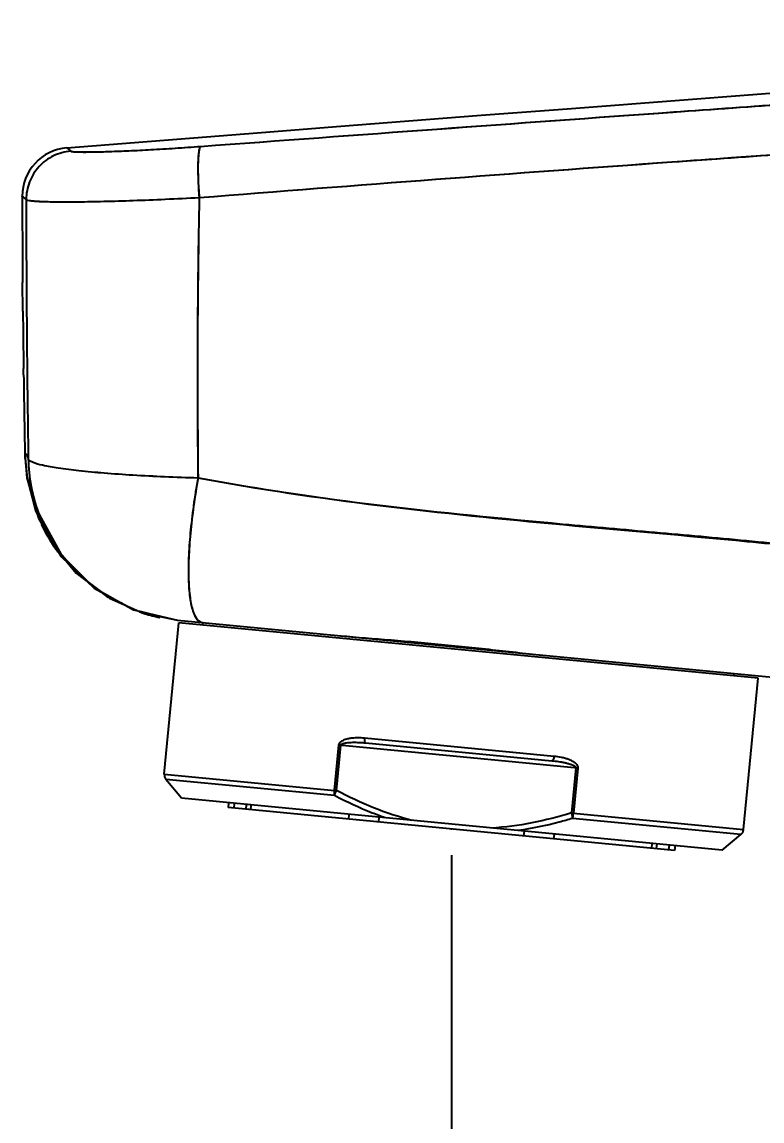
# Model space of a CAD drawing. Header units: millimetres. Extents: x 3553 to 4035, y 25961 to 26175.
# Drawn here: x 3552.95 to 3583.34, y 26036.8 to 26081.93 of the extents above; entities that cross this region are included whole.
import ezdxf

# ---------------------------------------------------------------- set-up
doc = ezdxf.new("R2010")
doc.units = ezdxf.units.MM
doc.styles.get("Standard").update_dxf_attribs({"font": ''})
doc.styles.get('Standard').set_extended_font_data('SimSun')
doc.dimstyles.new('副本 ISO-25-2bei', dxfattribs={"dimscale": 1.7, "dimtxt": 5, "dimasz": 5, "dimexe": 0.5, "dimexo": 0.625, "dimgap": 2, "dimtad": 1, "dimlfac": 0.0393, "dimdsep": 46, "dimtxsty": 'Standard', "dimcen": 2.5, "dimclrd": 1, "dimclre": 1, "dimclrt": 3, "dimadec": 0, "dimazin": 0, "dimtfac": 1, "dimtmove": 0, "dimatfit": 3, "dimfxl": 0, "dimarcsym": 0})

# ---------------------------------------------------------------- blocks, each defined once
blk = doc.blocks.new('*D5')
at = {"color": 1, "lineweight": -2, "transparency": 16777216}
for p, q in [((3570.581, 26047.717), (3570.581, 25971.344)), ((3739.327, 25994.559), (3739.327, 25971.344)), ((3579.081, 25972.194), (3730.827, 25972.194))]:
    blk.add_line(p, q, dxfattribs=at)
at = {"color": 1, "transparency": 16777216}
for points in [[(3579.081, 25973.61), (3579.081, 25970.777), (3570.581, 25972.194)], [(3730.827, 25973.61), (3730.827, 25970.777), (3739.327, 25972.194)]]:
    blk.add_solid(points, dxfattribs=at)
at = {"layer": 'Defpoints', "color": 0, "transparency": 16777216}
for p in [(3570.581, 26048.78), (3739.327, 25995.621), (3739.327, 25972.194)]:
    blk.add_point(p, dxfattribs=at)
at = {"color": 3, "transparency": 16777216, "insert": (3654.954, 25981.544), "char_height": 8.5, "attachment_point": 5}
blk.add_mtext('168.7', dxfattribs=at)

msp = doc.modelspace()

# ---------------------------------------------------------------- linework, layer by layer
for points, knots in [([(3560.283, 26076.824), (3566.749, 26077.3), (3573.215, 26077.772), (3579.682, 26078.235), (3579.682, 26078.235), (3582.919, 26078.467), (3586.156, 26078.696), (3589.394, 26078.924), (3589.394, 26078.924), (3592.631, 26079.151), (3595.869, 26079.375), (3599.106, 26079.6), (3599.106, 26079.6), (3602.346, 26079.823), (3605.586, 26080.046), (3608.826, 26080.265), (3608.826, 26080.265), (3612.067, 26080.485), (3615.307, 26080.699), (3618.549, 26080.898), (3618.549, 26080.898), (3621.785, 26081.096), (3625.021, 26081.277), (3628.258, 26081.451), (3628.258, 26081.451), (3631.503, 26081.625), (3634.749, 26081.791), (3637.995, 26081.933)], [0, 0, 0, 0, 0.142857, 0.142857, 0.142857, 0.142857, 0.285714, 0.285714, 0.285714, 0.285714, 0.428571, 0.428571, 0.428571, 0.428571, 0.571429, 0.571429, 0.571429, 0.571429, 0.714286, 0.714286, 0.714286, 0.714286, 0.857143, 0.857143, 0.857143, 0.857143, 1, 1, 1, 1]), ([(3560.284, 26076.824), (3566.759, 26077.301), (3573.235, 26077.774), (3579.712, 26078.237), (3579.712, 26078.237), (3582.953, 26078.469), (3586.195, 26078.699), (3589.437, 26078.926), (3589.437, 26078.926), (3592.679, 26079.153), (3595.921, 26079.378), (3599.164, 26079.603), (3599.164, 26079.603), (3602.409, 26079.827), (3605.654, 26080.052), (3608.899, 26080.271), (3608.899, 26080.271), (3612.143, 26080.49), (3615.389, 26080.705), (3618.635, 26080.903), (3618.635, 26080.903), (3621.875, 26081.102), (3625.116, 26081.283), (3628.358, 26081.456), (3628.358, 26081.456), (3631.606, 26081.629), (3634.854, 26081.793), (3638.104, 26081.931)], [0, 0, 0, 0, 0.142857, 0.142857, 0.142857, 0.142857, 0.285714, 0.285714, 0.285714, 0.285714, 0.428571, 0.428571, 0.428571, 0.428571, 0.571429, 0.571429, 0.571429, 0.571429, 0.714286, 0.714286, 0.714286, 0.714286, 0.857143, 0.857143, 0.857143, 0.857143, 1, 1, 1, 1]), ([(3560.225, 26074.725), (3566.692, 26075.234), (3573.16, 26075.724), (3579.631, 26076.187), (3579.631, 26076.187), (3582.869, 26076.418), (3586.109, 26076.642), (3589.348, 26076.86), (3589.348, 26076.86), (3592.588, 26077.078), (3595.828, 26077.291), (3599.069, 26077.5), (3599.069, 26077.5), (3602.311, 26077.711), (3605.553, 26077.919), (3608.796, 26078.127), (3608.796, 26078.127), (3612.038, 26078.336), (3615.28, 26078.544), (3618.525, 26078.742), (3618.525, 26078.742), (3620.142, 26078.839), (3621.76, 26078.935), (3623.378, 26079.033), (3623.378, 26079.033), (3624.997, 26079.129), (3626.616, 26079.229), (3628.236, 26079.333), (3628.236, 26079.333), (3631.48, 26079.543), (3634.723, 26079.77), (3637.969, 26079.964)], [0, 0, 0, 0, 0.125, 0.125, 0.125, 0.125, 0.25, 0.25, 0.25, 0.25, 0.375, 0.375, 0.375, 0.375, 0.5, 0.5, 0.5, 0.5, 0.625, 0.625, 0.625, 0.625, 0.75, 0.75, 0.75, 0.75, 0.875, 0.875, 0.875, 0.875, 1, 1, 1, 1]), ([(3560.227, 26074.725), (3566.7, 26075.234), (3573.176, 26075.726), (3579.654, 26076.189), (3579.654, 26076.189), (3586.138, 26076.652), (3592.624, 26077.086), (3599.112, 26077.507), (3599.112, 26077.507), (3602.358, 26077.717), (3605.605, 26077.924), (3608.851, 26078.131), (3608.851, 26078.131), (3612.097, 26078.338), (3615.344, 26078.544), (3618.591, 26078.74), (3618.591, 26078.74), (3620.211, 26078.838), (3621.831, 26078.934), (3623.451, 26079.033), (3623.451, 26079.033), (3625.071, 26079.131), (3626.691, 26079.236), (3628.311, 26079.343), (3628.311, 26079.343), (3631.556, 26079.559), (3634.801, 26079.794), (3638.049, 26079.97)], [0, 0, 0, 0, 0.142857, 0.142857, 0.142857, 0.142857, 0.285714, 0.285714, 0.285714, 0.285714, 0.428571, 0.428571, 0.428571, 0.428571, 0.571429, 0.571429, 0.571429, 0.571429, 0.714286, 0.714286, 0.714286, 0.714286, 0.857143, 0.857143, 0.857143, 0.857143, 1, 1, 1, 1]), ([(3554.952, 26076.628), (3554.707, 26076.609), (3554.463, 26076.542), (3554.24, 26076.434), (3554.24, 26076.434), (3554.018, 26076.325), (3553.816, 26076.174), (3553.648, 26075.992), (3553.648, 26075.992), (3553.481, 26075.81), (3553.346, 26075.597), (3553.257, 26075.366), (3553.257, 26075.366), (3553.167, 26075.134), (3553.121, 26074.886), (3553.121, 26074.64)], [0, 0, 0, 0, 0.25, 0.25, 0.25, 0.25, 0.5, 0.5, 0.5, 0.5, 0.75, 0.75, 0.75, 0.75, 1, 1, 1, 1]), ([(3554.952, 26076.628), (3554.707, 26076.609), (3554.463, 26076.542), (3554.24, 26076.434), (3554.24, 26076.434), (3554.018, 26076.325), (3553.816, 26076.174), (3553.648, 26075.992), (3553.648, 26075.992), (3553.481, 26075.81), (3553.346, 26075.597), (3553.257, 26075.366), (3553.257, 26075.366), (3553.167, 26075.134), (3553.121, 26074.886), (3553.121, 26074.64)], [0, 0, 0, 0, 0.25, 0.25, 0.25, 0.25, 0.5, 0.5, 0.5, 0.5, 0.75, 0.75, 0.75, 0.75, 1, 1, 1, 1]), ([(3554.952, 26076.628), (3554.964, 26076.62), (3554.979, 26076.617), (3554.994, 26076.615), (3554.994, 26076.615), (3555.025, 26076.611), (3555.054, 26076.608), (3555.083, 26076.605), (3555.083, 26076.605), (3555.128, 26076.601), (3555.173, 26076.599), (3555.218, 26076.598), (3555.218, 26076.598), (3555.279, 26076.596), (3555.34, 26076.595), (3555.4, 26076.594), (3555.4, 26076.594), (3555.474, 26076.593), (3555.549, 26076.593), (3555.624, 26076.594), (3555.624, 26076.594), (3555.713, 26076.594), (3555.802, 26076.595), (3555.892, 26076.597), (3555.892, 26076.597), (3556.108, 26076.6), (3556.326, 26076.607), (3556.543, 26076.614), (3556.543, 26076.614), (3556.808, 26076.623), (3557.072, 26076.633), (3557.335, 26076.645), (3557.335, 26076.645), (3557.638, 26076.659), (3557.939, 26076.674), (3558.242, 26076.691), (3558.242, 26076.691), (3558.573, 26076.71), (3558.904, 26076.73), (3559.235, 26076.752), (3559.235, 26076.752), (3559.585, 26076.774), (3559.934, 26076.798), (3560.283, 26076.824)], [0, 0, 0, 0, 0.090909, 0.090909, 0.090909, 0.090909, 0.181818, 0.181818, 0.181818, 0.181818, 0.272727, 0.272727, 0.272727, 0.272727, 0.363636, 0.363636, 0.363636, 0.363636, 0.454545, 0.454545, 0.454545, 0.454545, 0.545455, 0.545455, 0.545455, 0.545455, 0.636364, 0.636364, 0.636364, 0.636364, 0.727273, 0.727273, 0.727273, 0.727273, 0.818182, 0.818182, 0.818182, 0.818182, 0.909091, 0.909091, 0.909091, 0.909091, 1, 1, 1, 1]), ([(3554.952, 26076.628), (3554.964, 26076.62), (3554.979, 26076.617), (3554.994, 26076.615), (3554.994, 26076.615), (3555.025, 26076.611), (3555.054, 26076.608), (3555.083, 26076.605), (3555.083, 26076.605), (3555.128, 26076.601), (3555.173, 26076.599), (3555.218, 26076.598), (3555.218, 26076.598), (3555.279, 26076.596), (3555.34, 26076.595), (3555.4, 26076.594), (3555.4, 26076.594), (3555.475, 26076.593), (3555.549, 26076.594), (3555.624, 26076.594), (3555.624, 26076.594), (3555.713, 26076.594), (3555.802, 26076.595), (3555.892, 26076.597), (3555.892, 26076.597), (3556.108, 26076.6), (3556.326, 26076.607), (3556.543, 26076.614), (3556.543, 26076.614), (3556.808, 26076.623), (3557.072, 26076.633), (3557.336, 26076.645), (3557.336, 26076.645), (3557.638, 26076.659), (3557.941, 26076.674), (3558.242, 26076.691), (3558.242, 26076.691), (3558.574, 26076.71), (3558.905, 26076.73), (3559.236, 26076.752), (3559.236, 26076.752), (3559.586, 26076.774), (3559.935, 26076.799), (3560.284, 26076.824)], [0, 0, 0, 0, 0.090909, 0.090909, 0.090909, 0.090909, 0.181818, 0.181818, 0.181818, 0.181818, 0.272727, 0.272727, 0.272727, 0.272727, 0.363636, 0.363636, 0.363636, 0.363636, 0.454545, 0.454545, 0.454545, 0.454545, 0.545455, 0.545455, 0.545455, 0.545455, 0.636364, 0.636364, 0.636364, 0.636364, 0.727273, 0.727273, 0.727273, 0.727273, 0.818182, 0.818182, 0.818182, 0.818182, 0.909091, 0.909091, 0.909091, 0.909091, 1, 1, 1, 1]), ([(3560.283, 26076.824), (3560.261, 26076.813), (3560.252, 26076.788), (3560.243, 26076.763), (3560.243, 26076.763), (3560.228, 26076.717), (3560.219, 26076.674), (3560.212, 26076.629), (3560.212, 26076.629), (3560.201, 26076.564), (3560.195, 26076.495), (3560.189, 26076.426), (3560.189, 26076.426), (3560.183, 26076.338), (3560.179, 26076.25), (3560.176, 26076.162), (3560.176, 26076.162), (3560.173, 26076.058), (3560.173, 26075.953), (3560.173, 26075.847), (3560.173, 26075.847), (3560.174, 26075.729), (3560.177, 26075.611), (3560.181, 26075.493), (3560.181, 26075.493), (3560.189, 26075.237), (3560.204, 26074.981), (3560.225, 26074.725)], [0, 0, 0, 0, 0.142857, 0.142857, 0.142857, 0.142857, 0.285714, 0.285714, 0.285714, 0.285714, 0.428571, 0.428571, 0.428571, 0.428571, 0.571429, 0.571429, 0.571429, 0.571429, 0.714286, 0.714286, 0.714286, 0.714286, 0.857143, 0.857143, 0.857143, 0.857143, 1, 1, 1, 1]), ([(3560.284, 26076.824), (3560.262, 26076.813), (3560.253, 26076.788), (3560.245, 26076.763), (3560.245, 26076.763), (3560.229, 26076.717), (3560.22, 26076.674), (3560.214, 26076.629), (3560.214, 26076.629), (3560.203, 26076.564), (3560.196, 26076.495), (3560.191, 26076.426), (3560.191, 26076.426), (3560.184, 26076.338), (3560.181, 26076.25), (3560.179, 26076.162), (3560.179, 26076.162), (3560.175, 26076.057), (3560.174, 26075.953), (3560.175, 26075.847), (3560.175, 26075.847), (3560.176, 26075.729), (3560.179, 26075.611), (3560.183, 26075.493), (3560.183, 26075.493), (3560.191, 26075.237), (3560.206, 26074.981), (3560.227, 26074.725)], [0, 0, 0, 0, 0.142857, 0.142857, 0.142857, 0.142857, 0.285714, 0.285714, 0.285714, 0.285714, 0.428571, 0.428571, 0.428571, 0.428571, 0.571429, 0.571429, 0.571429, 0.571429, 0.714286, 0.714286, 0.714286, 0.714286, 0.857143, 0.857143, 0.857143, 0.857143, 1, 1, 1, 1]), ([(3552.967, 26074.772), (3552.967, 26074.778), (3552.963, 26074.782), (3552.958, 26074.782), (3552.958, 26074.782), (3552.952, 26074.782), (3552.948, 26074.778), (3552.948, 26074.772), (3552.948, 26074.772), (3552.948, 26074.767), (3552.952, 26074.763), (3552.958, 26074.763), (3552.958, 26074.763), (3552.963, 26074.763), (3552.967, 26074.767), (3552.967, 26074.772)], [0, 0, 0, 0, 0.25, 0.25, 0.25, 0.25, 0.5, 0.5, 0.5, 0.5, 0.75, 0.75, 0.75, 0.75, 1, 1, 1, 1]), ([(3553.121, 26074.64), (3553.135, 26074.625), (3553.156, 26074.621), (3553.177, 26074.617), (3553.177, 26074.617), (3553.219, 26074.607), (3553.257, 26074.601), (3553.296, 26074.595), (3553.296, 26074.595), (3553.355, 26074.588), (3553.416, 26074.582), (3553.477, 26074.578), (3553.477, 26074.578), (3553.558, 26074.573), (3553.638, 26074.568), (3553.719, 26074.565), (3553.719, 26074.565), (3553.819, 26074.56), (3553.92, 26074.558), (3554.02, 26074.554), (3554.02, 26074.554), (3554.139, 26074.552), (3554.258, 26074.55), (3554.376, 26074.549), (3554.376, 26074.549), (3554.666, 26074.546), (3554.957, 26074.547), (3555.247, 26074.55), (3555.247, 26074.55), (3555.599, 26074.553), (3555.952, 26074.56), (3556.303, 26074.568), (3556.303, 26074.568), (3556.706, 26074.578), (3557.108, 26074.59), (3557.511, 26074.604), (3557.511, 26074.604), (3557.951, 26074.619), (3558.392, 26074.637), (3558.833, 26074.656), (3558.833, 26074.656), (3559.297, 26074.678), (3559.761, 26074.7), (3560.225, 26074.725)], [0, 0, 0, 0, 0.090909, 0.090909, 0.090909, 0.090909, 0.181818, 0.181818, 0.181818, 0.181818, 0.272727, 0.272727, 0.272727, 0.272727, 0.363636, 0.363636, 0.363636, 0.363636, 0.454545, 0.454545, 0.454545, 0.454545, 0.545455, 0.545455, 0.545455, 0.545455, 0.636364, 0.636364, 0.636364, 0.636364, 0.727273, 0.727273, 0.727273, 0.727273, 0.818182, 0.818182, 0.818182, 0.818182, 0.909091, 0.909091, 0.909091, 0.909091, 1, 1, 1, 1]), ([(3553.121, 26074.64), (3553.135, 26074.625), (3553.156, 26074.621), (3553.177, 26074.617), (3553.177, 26074.617), (3553.219, 26074.607), (3553.257, 26074.601), (3553.296, 26074.595), (3553.296, 26074.595), (3553.355, 26074.588), (3553.416, 26074.582), (3553.477, 26074.578), (3553.477, 26074.578), (3553.558, 26074.573), (3553.638, 26074.568), (3553.719, 26074.564), (3553.719, 26074.564), (3553.819, 26074.56), (3553.92, 26074.558), (3554.02, 26074.554), (3554.02, 26074.554), (3554.139, 26074.552), (3554.258, 26074.55), (3554.377, 26074.549), (3554.377, 26074.549), (3554.667, 26074.546), (3554.957, 26074.547), (3555.248, 26074.55), (3555.248, 26074.55), (3555.599, 26074.553), (3555.952, 26074.56), (3556.304, 26074.568), (3556.304, 26074.568), (3556.707, 26074.577), (3557.109, 26074.59), (3557.512, 26074.604), (3557.512, 26074.604), (3557.952, 26074.619), (3558.394, 26074.637), (3558.834, 26074.656), (3558.834, 26074.656), (3559.298, 26074.677), (3559.763, 26074.7), (3560.227, 26074.725)], [0, 0, 0, 0, 0.090909, 0.090909, 0.090909, 0.090909, 0.181818, 0.181818, 0.181818, 0.181818, 0.272727, 0.272727, 0.272727, 0.272727, 0.363636, 0.363636, 0.363636, 0.363636, 0.454545, 0.454545, 0.454545, 0.454545, 0.545455, 0.545455, 0.545455, 0.545455, 0.636364, 0.636364, 0.636364, 0.636364, 0.727273, 0.727273, 0.727273, 0.727273, 0.818182, 0.818182, 0.818182, 0.818182, 0.909091, 0.909091, 0.909091, 0.909091, 1, 1, 1, 1]), ([(3553.067, 26064.17), (3553.067, 26064.166), (3553.071, 26064.173), (3553.076, 26064.178), (3553.076, 26064.178), (3553.085, 26064.191), (3553.094, 26064.193), (3553.102, 26064.191), (3553.102, 26064.191), (3553.119, 26064.187), (3553.134, 26064.168), (3553.144, 26064.149), (3553.144, 26064.149), (3553.157, 26064.128), (3553.166, 26064.109), (3553.173, 26064.088), (3553.173, 26064.088), (3553.185, 26064.058), (3553.197, 26064.025), (3553.207, 26063.993)], [0, 0, 0, 0, 0.2, 0.2, 0.2, 0.2, 0.4, 0.4, 0.4, 0.4, 0.6, 0.6, 0.6, 0.6, 0.8, 0.8, 0.8, 0.8, 1, 1, 1, 1]), ([(3553.067, 26064.17), (3553.067, 26064.166), (3553.071, 26064.173), (3553.076, 26064.178), (3553.076, 26064.178), (3553.085, 26064.19), (3553.094, 26064.191), (3553.102, 26064.189), (3553.102, 26064.189), (3553.118, 26064.185), (3553.133, 26064.166), (3553.144, 26064.147), (3553.144, 26064.147), (3553.178, 26064.096), (3553.191, 26064.046), (3553.207, 26063.993)], [0, 0, 0, 0, 0.25, 0.25, 0.25, 0.25, 0.5, 0.5, 0.5, 0.5, 0.75, 0.75, 0.75, 0.75, 1, 1, 1, 1]), ([(3553.207, 26063.993), (3553.216, 26063.967), (3553.238, 26063.946), (3553.262, 26063.929), (3553.262, 26063.929), (3553.297, 26063.901), (3553.337, 26063.882), (3553.376, 26063.865), (3553.376, 26063.865), (3553.507, 26063.809), (3553.648, 26063.772), (3553.789, 26063.74), (3553.789, 26063.74), (3554.003, 26063.692), (3554.216, 26063.655), (3554.431, 26063.622), (3554.431, 26063.622), (3554.713, 26063.579), (3554.998, 26063.545), (3555.283, 26063.514), (3555.283, 26063.514), (3555.627, 26063.476), (3555.972, 26063.445), (3556.317, 26063.416), (3556.317, 26063.416), (3556.712, 26063.385), (3557.107, 26063.357), (3557.502, 26063.333), (3557.502, 26063.333), (3557.936, 26063.307), (3558.369, 26063.285), (3558.803, 26063.266), (3558.803, 26063.266), (3559.26, 26063.245), (3559.718, 26063.229), (3560.175, 26063.215)], [0, 0, 0, 0, 0.111111, 0.111111, 0.111111, 0.111111, 0.222222, 0.222222, 0.222222, 0.222222, 0.333333, 0.333333, 0.333333, 0.333333, 0.444444, 0.444444, 0.444444, 0.444444, 0.555556, 0.555556, 0.555556, 0.555556, 0.666667, 0.666667, 0.666667, 0.666667, 0.777778, 0.777778, 0.777778, 0.777778, 0.888889, 0.888889, 0.888889, 0.888889, 1, 1, 1, 1]), ([(3553.207, 26063.993), (3553.216, 26063.967), (3553.238, 26063.946), (3553.262, 26063.929), (3553.262, 26063.929), (3553.297, 26063.901), (3553.337, 26063.882), (3553.376, 26063.865), (3553.376, 26063.865), (3553.507, 26063.809), (3553.648, 26063.772), (3553.789, 26063.74), (3553.789, 26063.74), (3554.003, 26063.692), (3554.216, 26063.654), (3554.431, 26063.622), (3554.431, 26063.622), (3554.715, 26063.579), (3554.999, 26063.544), (3555.284, 26063.513), (3555.284, 26063.513), (3555.628, 26063.475), (3555.973, 26063.444), (3556.319, 26063.415), (3556.319, 26063.415), (3556.714, 26063.384), (3557.109, 26063.356), (3557.506, 26063.332), (3557.506, 26063.332), (3557.938, 26063.305), (3558.372, 26063.284), (3558.806, 26063.265), (3558.806, 26063.265), (3559.264, 26063.244), (3559.721, 26063.227), (3560.18, 26063.214)], [0, 0, 0, 0, 0.111111, 0.111111, 0.111111, 0.111111, 0.222222, 0.222222, 0.222222, 0.222222, 0.333333, 0.333333, 0.333333, 0.333333, 0.444444, 0.444444, 0.444444, 0.444444, 0.555556, 0.555556, 0.555556, 0.555556, 0.666667, 0.666667, 0.666667, 0.666667, 0.777778, 0.777778, 0.777778, 0.777778, 0.888889, 0.888889, 0.888889, 0.888889, 1, 1, 1, 1]), ([(3560.175, 26063.215), (3560.107, 26062.827), (3560.044, 26062.439), (3559.991, 26062.048), (3559.991, 26062.048), (3559.939, 26061.678), (3559.895, 26061.308), (3559.861, 26060.935), (3559.861, 26060.935), (3559.83, 26060.597), (3559.806, 26060.258), (3559.793, 26059.917), (3559.793, 26059.917), (3559.781, 26059.621), (3559.778, 26059.324), (3559.788, 26059.027), (3559.788, 26059.027), (3559.795, 26058.782), (3559.812, 26058.537), (3559.846, 26058.296), (3559.846, 26058.296), (3559.86, 26058.195), (3559.877, 26058.095), (3559.898, 26057.996), (3559.898, 26057.996), (3559.917, 26057.912), (3559.938, 26057.828), (3559.965, 26057.747), (3559.965, 26057.747), (3559.987, 26057.678), (3560.014, 26057.61), (3560.046, 26057.547), (3560.046, 26057.547), (3560.073, 26057.494), (3560.104, 26057.444), (3560.142, 26057.4), (3560.142, 26057.4), (3560.173, 26057.363), (3560.209, 26057.33), (3560.25, 26057.305), (3560.25, 26057.305), (3560.287, 26057.285), (3560.329, 26057.27), (3560.371, 26057.267)], [0, 0, 0, 0, 0.090909, 0.090909, 0.090909, 0.090909, 0.181818, 0.181818, 0.181818, 0.181818, 0.272727, 0.272727, 0.272727, 0.272727, 0.363636, 0.363636, 0.363636, 0.363636, 0.454545, 0.454545, 0.454545, 0.454545, 0.545455, 0.545455, 0.545455, 0.545455, 0.636364, 0.636364, 0.636364, 0.636364, 0.727273, 0.727273, 0.727273, 0.727273, 0.818182, 0.818182, 0.818182, 0.818182, 0.909091, 0.909091, 0.909091, 0.909091, 1, 1, 1, 1]), ([(3560.18, 26063.214), (3560.111, 26062.826), (3560.049, 26062.437), (3559.995, 26062.047), (3559.995, 26062.047), (3559.943, 26061.677), (3559.9, 26061.306), (3559.866, 26060.934), (3559.866, 26060.934), (3559.834, 26060.596), (3559.81, 26060.257), (3559.797, 26059.916), (3559.797, 26059.916), (3559.785, 26059.62), (3559.782, 26059.322), (3559.792, 26059.026), (3559.792, 26059.026), (3559.799, 26058.782), (3559.816, 26058.538), (3559.85, 26058.295), (3559.85, 26058.295), (3559.864, 26058.194), (3559.881, 26058.093), (3559.901, 26057.996), (3559.901, 26057.996), (3559.919, 26057.913), (3559.939, 26057.833), (3559.968, 26057.746), (3559.968, 26057.746), (3560.039, 26057.535), (3560.163, 26057.286), (3560.371, 26057.267)], [0, 0, 0, 0, 0.125, 0.125, 0.125, 0.125, 0.25, 0.25, 0.25, 0.25, 0.375, 0.375, 0.375, 0.375, 0.5, 0.5, 0.5, 0.5, 0.625, 0.625, 0.625, 0.625, 0.75, 0.75, 0.75, 0.75, 0.875, 0.875, 0.875, 0.875, 1, 1, 1, 1]), ([(3560.175, 26063.215), (3562.65, 26062.753), (3565.143, 26062.391), (3567.642, 26062.089), (3567.642, 26062.089), (3570.145, 26061.787), (3572.654, 26061.544), (3575.165, 26061.316), (3575.165, 26061.316), (3576.421, 26061.202), (3577.678, 26061.091), (3578.934, 26060.979), (3578.934, 26060.979), (3580.192, 26060.868), (3581.449, 26060.755), (3582.706, 26060.633), (3582.706, 26060.633), (3583.962, 26060.512), (3585.219, 26060.382), (3586.473, 26060.236), (3586.473, 26060.236), (3587.727, 26060.091), (3588.981, 26059.93), (3590.234, 26059.767)], [0, 0, 0, 0, 0.166667, 0.166667, 0.166667, 0.166667, 0.333333, 0.333333, 0.333333, 0.333333, 0.5, 0.5, 0.5, 0.5, 0.666667, 0.666667, 0.666667, 0.666667, 0.833333, 0.833333, 0.833333, 0.833333, 1, 1, 1, 1]), ([(3560.18, 26063.214), (3562.657, 26062.752), (3565.152, 26062.387), (3567.654, 26062.079), (3567.654, 26062.079), (3570.158, 26061.772), (3572.67, 26061.522), (3575.183, 26061.29), (3575.183, 26061.29), (3577.698, 26061.058), (3580.215, 26060.843), (3582.73, 26060.603), (3582.73, 26060.603), (3583.988, 26060.483), (3585.246, 26060.357), (3586.502, 26060.219), (3586.502, 26060.219), (3587.76, 26060.08), (3589.015, 26059.929), (3590.269, 26059.771)], [0, 0, 0, 0, 0.2, 0.2, 0.2, 0.2, 0.4, 0.4, 0.4, 0.4, 0.6, 0.6, 0.6, 0.6, 0.8, 0.8, 0.8, 0.8, 1, 1, 1, 1]), ([(3565.764, 26056.75), (3566.455, 26056.684), (3567.148, 26056.632), (3567.84, 26056.576), (3567.84, 26056.576), (3568.571, 26056.518), (3569.302, 26056.457), (3570.033, 26056.387), (3570.033, 26056.387), (3570.777, 26056.316), (3571.521, 26056.237), (3572.264, 26056.154), (3572.264, 26056.154), (3572.997, 26056.073), (3573.729, 26055.988), (3574.462, 26055.917)], [0, 0, 0, 0, 0.25, 0.25, 0.25, 0.25, 0.5, 0.5, 0.5, 0.5, 0.75, 0.75, 0.75, 0.75, 1, 1, 1, 1]), ([(3565.961, 26052.231), (3565.964, 26052.257), (3565.972, 26052.282), (3565.984, 26052.304), (3565.984, 26052.304), (3565.997, 26052.327), (3566.013, 26052.346), (3566.031, 26052.364), (3566.031, 26052.364), (3566.048, 26052.382), (3566.068, 26052.397), (3566.089, 26052.41), (3566.089, 26052.41), (3566.11, 26052.423), (3566.13, 26052.435), (3566.153, 26052.445), (3566.153, 26052.445), (3566.197, 26052.466), (3566.242, 26052.483), (3566.289, 26052.494), (3566.289, 26052.494), (3566.335, 26052.507), (3566.382, 26052.517), (3566.43, 26052.524), (3566.43, 26052.524), (3566.478, 26052.532), (3566.526, 26052.536), (3566.574, 26052.539), (3566.574, 26052.539), (3566.622, 26052.544), (3566.67, 26052.545), (3566.72, 26052.545), (3566.72, 26052.545), (3566.816, 26052.546), (3566.914, 26052.541), (3567.011, 26052.531)], [0, 0, 0, 0, 0.111111, 0.111111, 0.111111, 0.111111, 0.222222, 0.222222, 0.222222, 0.222222, 0.333333, 0.333333, 0.333333, 0.333333, 0.444444, 0.444444, 0.444444, 0.444444, 0.555556, 0.555556, 0.555556, 0.555556, 0.666667, 0.666667, 0.666667, 0.666667, 0.777778, 0.777778, 0.777778, 0.777778, 0.888889, 0.888889, 0.888889, 0.888889, 1, 1, 1, 1]), ([(3566.043, 26052.224), (3566.044, 26052.234), (3566.05, 26052.245), (3566.057, 26052.254), (3566.057, 26052.254), (3566.065, 26052.262), (3566.073, 26052.269), (3566.082, 26052.275), (3566.082, 26052.275), (3566.091, 26052.281), (3566.101, 26052.286), (3566.112, 26052.29), (3566.112, 26052.29), (3566.121, 26052.295), (3566.131, 26052.299), (3566.142, 26052.302), (3566.142, 26052.302), (3566.162, 26052.31), (3566.184, 26052.315), (3566.205, 26052.319), (3566.205, 26052.319), (3566.227, 26052.325), (3566.248, 26052.328), (3566.27, 26052.331), (3566.27, 26052.331), (3566.313, 26052.338), (3566.357, 26052.342), (3566.4, 26052.345), (3566.4, 26052.345), (3566.444, 26052.348), (3566.488, 26052.35), (3566.531, 26052.35), (3566.531, 26052.35), (3566.575, 26052.352), (3566.619, 26052.352), (3566.663, 26052.35), (3566.663, 26052.35), (3566.707, 26052.349), (3566.75, 26052.348), (3566.794, 26052.346), (3566.794, 26052.346), (3566.882, 26052.342), (3566.97, 26052.334), (3567.057, 26052.327)], [0, 0, 0, 0, 0.090909, 0.090909, 0.090909, 0.090909, 0.181818, 0.181818, 0.181818, 0.181818, 0.272727, 0.272727, 0.272727, 0.272727, 0.363636, 0.363636, 0.363636, 0.363636, 0.454545, 0.454545, 0.454545, 0.454545, 0.545455, 0.545455, 0.545455, 0.545455, 0.636364, 0.636364, 0.636364, 0.636364, 0.727273, 0.727273, 0.727273, 0.727273, 0.818182, 0.818182, 0.818182, 0.818182, 0.909091, 0.909091, 0.909091, 0.909091, 1, 1, 1, 1]), ([(3567.011, 26052.531), (3567.009, 26052.505), (3567.007, 26052.48), (3567.009, 26052.455), (3567.009, 26052.455), (3567.01, 26052.432), (3567.012, 26052.411), (3567.016, 26052.389), (3567.016, 26052.389), (3567.018, 26052.381), (3567.021, 26052.372), (3567.024, 26052.363), (3567.024, 26052.363), (3567.027, 26052.357), (3567.029, 26052.35), (3567.033, 26052.344), (3567.033, 26052.344), (3567.039, 26052.335), (3567.047, 26052.328), (3567.057, 26052.327)], [0, 0, 0, 0, 0.2, 0.2, 0.2, 0.2, 0.4, 0.4, 0.4, 0.4, 0.6, 0.6, 0.6, 0.6, 0.8, 0.8, 0.8, 0.8, 1, 1, 1, 1]), ([(3574.798, 26051.786), (3574.794, 26051.76), (3574.791, 26051.735), (3574.785, 26051.71), (3574.785, 26051.71), (3574.78, 26051.689), (3574.774, 26051.667), (3574.765, 26051.647), (3574.765, 26051.647), (3574.761, 26051.638), (3574.757, 26051.631), (3574.752, 26051.623), (3574.752, 26051.623), (3574.749, 26051.617), (3574.745, 26051.612), (3574.74, 26051.606), (3574.74, 26051.606), (3574.732, 26051.599), (3574.723, 26051.592), (3574.714, 26051.593)], [0, 0, 0, 0, 0.2, 0.2, 0.2, 0.2, 0.4, 0.4, 0.4, 0.4, 0.6, 0.6, 0.6, 0.6, 0.8, 0.8, 0.8, 0.8, 1, 1, 1, 1]), ([(3574.798, 26051.786), (3574.894, 26051.776), (3574.991, 26051.763), (3575.086, 26051.744), (3575.086, 26051.744), (3575.134, 26051.735), (3575.181, 26051.724), (3575.228, 26051.711), (3575.228, 26051.711), (3575.274, 26051.699), (3575.321, 26051.685), (3575.367, 26051.669), (3575.367, 26051.669), (3575.412, 26051.652), (3575.456, 26051.634), (3575.5, 26051.613), (3575.5, 26051.613), (3575.543, 26051.591), (3575.585, 26051.568), (3575.623, 26051.539), (3575.623, 26051.539), (3575.644, 26051.525), (3575.662, 26051.509), (3575.679, 26051.491), (3575.679, 26051.491), (3575.697, 26051.474), (3575.714, 26051.456), (3575.728, 26051.436), (3575.728, 26051.436), (3575.743, 26051.415), (3575.754, 26051.393), (3575.762, 26051.369), (3575.762, 26051.369), (3575.769, 26051.344), (3575.774, 26051.317), (3575.77, 26051.293)], [0, 0, 0, 0, 0.111111, 0.111111, 0.111111, 0.111111, 0.222222, 0.222222, 0.222222, 0.222222, 0.333333, 0.333333, 0.333333, 0.333333, 0.444444, 0.444444, 0.444444, 0.444444, 0.555556, 0.555556, 0.555556, 0.555556, 0.666667, 0.666667, 0.666667, 0.666667, 0.777778, 0.777778, 0.777778, 0.777778, 0.888889, 0.888889, 0.888889, 0.888889, 1, 1, 1, 1]), ([(3574.714, 26051.593), (3574.801, 26051.585), (3574.888, 26051.575), (3574.975, 26051.562), (3574.975, 26051.562), (3575.019, 26051.557), (3575.062, 26051.549), (3575.105, 26051.542), (3575.105, 26051.542), (3575.149, 26051.535), (3575.192, 26051.527), (3575.235, 26051.518), (3575.235, 26051.518), (3575.276, 26051.509), (3575.319, 26051.499), (3575.361, 26051.487), (3575.361, 26051.487), (3575.404, 26051.476), (3575.446, 26051.463), (3575.487, 26051.449), (3575.487, 26051.449), (3575.507, 26051.442), (3575.528, 26051.433), (3575.548, 26051.425), (3575.548, 26051.425), (3575.569, 26051.416), (3575.588, 26051.407), (3575.607, 26051.396), (3575.607, 26051.396), (3575.617, 26051.39), (3575.626, 26051.385), (3575.635, 26051.379), (3575.635, 26051.379), (3575.644, 26051.372), (3575.652, 26051.366), (3575.66, 26051.358), (3575.66, 26051.358), (3575.668, 26051.351), (3575.676, 26051.342), (3575.681, 26051.332), (3575.681, 26051.332), (3575.687, 26051.323), (3575.69, 26051.311), (3575.689, 26051.3)], [0, 0, 0, 0, 0.090909, 0.090909, 0.090909, 0.090909, 0.181818, 0.181818, 0.181818, 0.181818, 0.272727, 0.272727, 0.272727, 0.272727, 0.363636, 0.363636, 0.363636, 0.363636, 0.454545, 0.454545, 0.454545, 0.454545, 0.545455, 0.545455, 0.545455, 0.545455, 0.636364, 0.636364, 0.636364, 0.636364, 0.727273, 0.727273, 0.727273, 0.727273, 0.818182, 0.818182, 0.818182, 0.818182, 0.909091, 0.909091, 0.909091, 0.909091, 1, 1, 1, 1]), ([(3565.782, 26050.372), (3565.777, 26050.335), (3565.772, 26050.297), (3565.772, 26050.26), (3565.772, 26050.26), (3565.771, 26050.226), (3565.774, 26050.193), (3565.779, 26050.161)], [0, 0, 0, 0, 0.5, 0.5, 0.5, 0.5, 1, 1, 1, 1]), ([(3565.779, 26050.161), (3565.79, 26050.19), (3565.8, 26050.219), (3565.812, 26050.247), (3565.812, 26050.247), (3565.826, 26050.281), (3565.841, 26050.315), (3565.856, 26050.35)], [0, 0, 0, 0, 0.5, 0.5, 0.5, 0.5, 1, 1, 1, 1]), ([(3567.869, 26049.249), (3567.689, 26049.311), (3567.51, 26049.377), (3567.334, 26049.447), (3567.334, 26049.447), (3566.802, 26049.655), (3566.285, 26049.897), (3565.78, 26050.161)], [0, 0, 0, 0, 0.5, 0.5, 0.5, 0.5, 1, 1, 1, 1]), ([(3568.974, 26049.143), (3568.433, 26049.279), (3567.901, 26049.456), (3567.382, 26049.664), (3567.382, 26049.664), (3566.864, 26049.872), (3566.359, 26050.111), (3565.866, 26050.373)], [0, 0, 0, 0, 0.5, 0.5, 0.5, 0.5, 1, 1, 1, 1]), ([(3575.512, 26049.45), (3574.979, 26049.287), (3574.437, 26049.147), (3573.888, 26049.041), (3573.888, 26049.041), (3573.34, 26048.935), (3572.784, 26048.862), (3572.228, 26048.831)], [0, 0, 0, 0, 0.5, 0.5, 0.5, 0.5, 1, 1, 1, 1]), ([(3575.558, 26049.225), (3575.375, 26049.171), (3575.193, 26049.118), (3575.008, 26049.07), (3575.008, 26049.07), (3574.457, 26048.925), (3573.897, 26048.807), (3573.332, 26048.726)], [0, 0, 0, 0, 0.5, 0.5, 0.5, 0.5, 1, 1, 1, 1]), ([(3575.517, 26049.425), (3575.526, 26049.389), (3575.533, 26049.352), (3575.541, 26049.316), (3575.541, 26049.316), (3575.547, 26049.286), (3575.552, 26049.255), (3575.557, 26049.225)], [0, 0, 0, 0, 0.5, 0.5, 0.5, 0.5, 1, 1, 1, 1]), ([(3575.557, 26049.225), (3575.569, 26049.255), (3575.576, 26049.288), (3575.583, 26049.32), (3575.583, 26049.32), (3575.589, 26049.358), (3575.592, 26049.395), (3575.593, 26049.434)], [0, 0, 0, 0, 0.5, 0.5, 0.5, 0.5, 1, 1, 1, 1]), ([(3570.591, 26048.789), (3570.591, 26048.795), (3570.587, 26048.8), (3570.581, 26048.8), (3570.581, 26048.8), (3570.576, 26048.8), (3570.572, 26048.795), (3570.572, 26048.789), (3570.572, 26048.789), (3570.572, 26048.784), (3570.576, 26048.78), (3570.581, 26048.78), (3570.581, 26048.78), (3570.587, 26048.78), (3570.591, 26048.784), (3570.591, 26048.789)], [0, 0, 0, 0, 0.25, 0.25, 0.25, 0.25, 0.5, 0.5, 0.5, 0.5, 0.75, 0.75, 0.75, 0.75, 1, 1, 1, 1])]:
    msp.add_open_spline(points, degree=3, knots=knots)
for points in [[(3580.3, 26078.751), (3580.3, 26078.751), (3584.544, 26079.072), (3584.544, 26079.072)], [(3580.3, 26078.751), (3580.3, 26078.751), (3584.544, 26079.072), (3584.544, 26079.072)], [(3575.34, 26078.372), (3575.34, 26078.372), (3580.3, 26078.751), (3580.3, 26078.751)], [(3575.34, 26078.372), (3575.34, 26078.372), (3580.3, 26078.751), (3580.3, 26078.751)], [(3565.865, 26077.639), (3565.865, 26077.639), (3571.806, 26078.1), (3571.806, 26078.1)], [(3571.806, 26078.1), (3571.806, 26078.1), (3575.34, 26078.372), (3575.34, 26078.372)], [(3563.306, 26077.438), (3563.306, 26077.438), (3565.865, 26077.639), (3565.865, 26077.639)], [(3554.79, 26076.761), (3554.79, 26076.761), (3563.306, 26077.438), (3563.306, 26077.438)], [(3554.79, 26076.761), (3553.753, 26076.679), (3552.955, 26075.812), (3552.958, 26074.772)], [(3554.79, 26076.761), (3554.79, 26076.761), (3554.952, 26076.628), (3554.952, 26076.628)], [(3552.958, 26074.772), (3552.961, 26073.594), (3552.966, 26072.416), (3552.975, 26071.239)], [(3552.958, 26074.772), (3552.958, 26074.772), (3553.121, 26074.64), (3553.121, 26074.64)], [(3553.121, 26074.64), (3553.122, 26071.091), (3553.151, 26067.542), (3553.207, 26063.993)], [(3553.121, 26074.64), (3553.122, 26071.091), (3553.151, 26067.542), (3553.207, 26063.993)], [(3560.225, 26074.725), (3560.15, 26070.889), (3560.132, 26067.052), (3560.175, 26063.215)], [(3560.227, 26074.725), (3560.152, 26070.888), (3560.136, 26067.051), (3560.18, 26063.214)], [(3552.986, 26070.063), (3552.986, 26070.063), (3552.975, 26071.239), (3552.975, 26071.239)], [(3552.986, 26070.063), (3552.993, 26069.277), (3553.002, 26068.491), (3553.011, 26067.705)], [(3553.016, 26067.448), (3553.016, 26067.448), (3553.011, 26067.705), (3553.011, 26067.705)], [(3553.016, 26067.448), (3553.03, 26066.355), (3553.047, 26065.263), (3553.067, 26064.17)], [(3553.067, 26064.17), (3553.067, 26064.17), (3553.067, 26064.17), (3553.067, 26064.17)], [(3553.068, 26064.17), (3553.068, 26064.17), (3553.16, 26063.166), (3553.16, 26063.166)], [(3553.068, 26064.17), (3553.068, 26064.17), (3553.151, 26063.218), (3553.151, 26063.218)], [(3553.068, 26064.17), (3553.068, 26064.17), (3553.142, 26063.276), (3553.142, 26063.276)], [(3553.068, 26064.17), (3553.069, 26064.106), (3553.071, 26064.043), (3553.074, 26063.98)], [(3553.207, 26063.993), (3553.219, 26063.244), (3553.356, 26062.502), (3553.613, 26061.798)], [(3553.207, 26063.993), (3553.219, 26063.238), (3553.362, 26062.475), (3553.625, 26061.766)], [(3553.142, 26063.276), (3553.142, 26063.276), (3553.505, 26061.865), (3553.505, 26061.865)], [(3553.151, 26063.218), (3553.151, 26063.218), (3553.631, 26061.552), (3553.631, 26061.552)], [(3553.16, 26063.166), (3553.16, 26063.166), (3553.405, 26062.333), (3553.405, 26062.333)], [(3553.229, 26062.929), (3553.229, 26062.929), (3553.517, 26061.833), (3553.517, 26061.833)], [(3553.505, 26061.865), (3553.505, 26061.865), (3554.188, 26060.507), (3554.188, 26060.507)], [(3553.517, 26061.833), (3553.517, 26061.833), (3554.204, 26060.483), (3554.204, 26060.483)], [(3553.613, 26061.798), (3553.616, 26061.787), (3553.62, 26061.777), (3553.625, 26061.766)], [(3553.625, 26061.766), (3553.625, 26061.766), (3553.648, 26061.703), (3553.648, 26061.703)], [(3553.625, 26061.766), (3553.628, 26061.758), (3553.631, 26061.749), (3553.634, 26061.741)], [(3553.634, 26061.741), (3553.634, 26061.741), (3553.699, 26061.574), (3553.699, 26061.574)], [(3553.631, 26061.552), (3553.631, 26061.552), (3554.564, 26059.983), (3554.564, 26059.983)], [(3553.648, 26061.703), (3553.648, 26061.703), (3554.572, 26060.033), (3554.572, 26060.033)], [(3553.699, 26061.574), (3553.699, 26061.574), (3554.399, 26060.273), (3554.399, 26060.273)], [(3553.748, 26061.293), (3553.87, 26061.038), (3554.007, 26060.791), (3554.158, 26060.554)], [(3553.861, 26061.158), (3553.861, 26061.158), (3554.161, 26060.659), (3554.161, 26060.659)], [(3554.158, 26060.554), (3554.217, 26060.462), (3554.279, 26060.37), (3554.342, 26060.28)], [(3554.178, 26060.524), (3554.219, 26060.459), (3554.262, 26060.396), (3554.305, 26060.333)], [(3554.188, 26060.507), (3554.188, 26060.507), (3555.177, 26059.302), (3555.177, 26059.302)], [(3554.204, 26060.483), (3554.204, 26060.483), (3554.39, 26060.258), (3554.39, 26060.258)], [(3554.342, 26060.28), (3554.35, 26060.268), (3554.36, 26060.255), (3554.369, 26060.243)], [(3554.369, 26060.243), (3554.385, 26060.22), (3554.402, 26060.197), (3554.418, 26060.175)], [(3554.399, 26060.273), (3554.399, 26060.273), (3555.364, 26059.154), (3555.364, 26059.154)], [(3554.564, 26059.983), (3554.564, 26059.983), (3555.914, 26058.679), (3555.914, 26058.679)], [(3554.572, 26060.033), (3554.572, 26060.033), (3555.893, 26058.71), (3555.893, 26058.71)], [(3555.177, 26059.302), (3555.177, 26059.302), (3556.426, 26058.337), (3556.426, 26058.337)], [(3555.364, 26059.154), (3555.364, 26059.154), (3556.549, 26058.271), (3556.549, 26058.271)], [(3555.893, 26058.71), (3555.893, 26058.71), (3557.524, 26057.797), (3557.524, 26057.797)], [(3555.914, 26058.679), (3555.914, 26058.679), (3557.066, 26058.054), (3557.066, 26058.054)], [(3556.426, 26058.337), (3556.426, 26058.337), (3557.207, 26057.979), (3557.207, 26057.979)], [(3556.549, 26058.271), (3556.549, 26058.271), (3557.895, 26057.665), (3557.895, 26057.665)], [(3557.008, 26058.086), (3557.008, 26058.086), (3557.066, 26058.054), (3557.066, 26058.054)], [(3557.171, 26057.995), (3557.171, 26057.995), (3557.211, 26057.976), (3557.211, 26057.976)], [(3557.524, 26057.797), (3557.524, 26057.797), (3559.341, 26057.365), (3559.341, 26057.365)], [(3557.773, 26057.734), (3557.773, 26057.734), (3558.57, 26057.548), (3558.57, 26057.548)], [(3557.774, 26057.708), (3557.846, 26057.682), (3557.919, 26057.659), (3557.992, 26057.637)], [(3557.782, 26057.731), (3557.782, 26057.731), (3558.68, 26057.522), (3558.68, 26057.522)], [(3557.859, 26057.679), (3557.859, 26057.679), (3557.992, 26057.649), (3557.992, 26057.649)], [(3557.871, 26057.676), (3557.871, 26057.676), (3557.995, 26057.648), (3557.995, 26057.648)], [(3557.895, 26057.665), (3557.895, 26057.665), (3559.341, 26057.365), (3559.341, 26057.365)], [(3557.902, 26057.665), (3557.91, 26057.662), (3557.919, 26057.66), (3557.929, 26057.657)], [(3557.929, 26057.657), (3558.15, 26057.587), (3558.375, 26057.527), (3558.603, 26057.479)], [(3557.992, 26057.637), (3558.193, 26057.575), (3558.397, 26057.522), (3558.603, 26057.479)], [(3558.794, 26051.041), (3558.794, 26051.041), (3559.389, 26057.26), (3559.389, 26057.26)], [(3558.794, 26051.041), (3558.794, 26051.041), (3559.389, 26057.26), (3559.389, 26057.26)], [(3559.341, 26057.365), (3559.341, 26057.365), (3589.913, 26054.438), (3589.913, 26054.438)], [(3583.178, 26054.983), (3583.178, 26054.983), (3559.389, 26057.26), (3559.389, 26057.26)], [(3560.38, 26057.166), (3560.38, 26057.166), (3560.39, 26057.265), (3560.39, 26057.265)], [(3582.187, 26055.078), (3582.187, 26055.078), (3582.197, 26055.177), (3582.197, 26055.177)], [(3582.582, 26048.765), (3582.582, 26048.765), (3583.178, 26054.983), (3583.178, 26054.983)], [(3582.582, 26048.765), (3582.582, 26048.765), (3583.178, 26054.983), (3583.178, 26054.983)], [(3565.784, 26050.382), (3565.784, 26050.382), (3565.961, 26052.231), (3565.961, 26052.231)], [(3575.77, 26051.293), (3575.77, 26051.293), (3565.961, 26052.231), (3565.961, 26052.231)], [(3567.011, 26052.531), (3567.011, 26052.531), (3574.798, 26051.786), (3574.798, 26051.786)], [(3567.057, 26052.327), (3567.057, 26052.327), (3574.714, 26051.593), (3574.714, 26051.593)], [(3565.866, 26050.373), (3565.866, 26050.373), (3566.043, 26052.224), (3566.043, 26052.224)], [(3558.794, 26051.041), (3558.787, 26050.963), (3558.81, 26050.885), (3558.861, 26050.823)], [(3558.794, 26051.041), (3558.794, 26051.041), (3565.782, 26050.372), (3565.782, 26050.372)], [(3575.689, 26051.3), (3575.689, 26051.3), (3575.512, 26049.45), (3575.512, 26049.45)], [(3575.77, 26051.293), (3575.77, 26051.293), (3575.593, 26049.442), (3575.593, 26049.442)], [(3559.499, 26050.05), (3559.499, 26050.05), (3558.861, 26050.823), (3558.861, 26050.823)], [(3565.78, 26050.161), (3565.78, 26050.161), (3558.861, 26050.823), (3558.861, 26050.823)], [(3581.702, 26047.925), (3581.702, 26047.925), (3559.499, 26050.05), (3559.499, 26050.05)], [(3565.784, 26050.382), (3565.784, 26050.379), (3565.783, 26050.376), (3565.782, 26050.372)], [(3565.782, 26050.372), (3565.807, 26050.365), (3565.832, 26050.357), (3565.856, 26050.35)], [(3565.866, 26050.373), (3565.866, 26050.373), (3565.784, 26050.382), (3565.784, 26050.382)], [(3565.856, 26050.35), (3565.859, 26050.357), (3565.863, 26050.366), (3565.866, 26050.373)], [(3561.432, 26049.865), (3561.432, 26049.865), (3561.412, 26049.668), (3561.412, 26049.668)], [(3579.749, 26047.912), (3579.749, 26047.912), (3561.414, 26049.668), (3561.414, 26049.668)], [(3561.656, 26049.844), (3561.656, 26049.844), (3561.644, 26049.645), (3561.644, 26049.645)], [(3562.158, 26049.596), (3562.158, 26049.596), (3562.172, 26049.795), (3562.172, 26049.795)], [(3562.344, 26049.579), (3562.344, 26049.579), (3562.362, 26049.776), (3562.362, 26049.776)], [(3566.374, 26049.392), (3566.374, 26049.392), (3566.361, 26049.194), (3566.361, 26049.194)], [(3567.601, 26049.075), (3567.601, 26049.075), (3567.621, 26049.273), (3567.621, 26049.273)], [(3575.512, 26049.45), (3575.512, 26049.45), (3575.593, 26049.442), (3575.593, 26049.442)], [(3575.512, 26049.45), (3575.514, 26049.442), (3575.515, 26049.434), (3575.517, 26049.425)], [(3575.517, 26049.425), (3575.543, 26049.427), (3575.569, 26049.431), (3575.593, 26049.434)], [(3582.475, 26048.563), (3582.475, 26048.563), (3575.558, 26049.225), (3575.558, 26049.225)], [(3575.593, 26049.434), (3575.593, 26049.437), (3575.593, 26049.439), (3575.593, 26049.442)], [(3575.593, 26049.434), (3575.593, 26049.434), (3582.582, 26048.765), (3582.582, 26048.765)], [(3573.568, 26048.704), (3573.568, 26048.704), (3573.549, 26048.506), (3573.549, 26048.506)], [(3582.475, 26048.563), (3582.536, 26048.613), (3582.575, 26048.685), (3582.582, 26048.765)], [(3574.79, 26048.387), (3574.79, 26048.387), (3574.815, 26048.584), (3574.815, 26048.584)], [(3578.814, 26048.001), (3578.814, 26048.001), (3578.832, 26048.199), (3578.832, 26048.199)], [(3579.022, 26048.182), (3579.022, 26048.182), (3578.999, 26047.984), (3578.999, 26047.984)], [(3581.702, 26047.925), (3581.702, 26047.925), (3582.475, 26048.563), (3582.475, 26048.563)], [(3579.514, 26047.935), (3579.514, 26047.935), (3579.54, 26048.131), (3579.54, 26048.131)], [(3579.769, 26048.11), (3579.769, 26048.11), (3579.75, 26047.912), (3579.75, 26047.912)]]:
    msp.add_open_spline(points, degree=3)

# ---------------------------------------------------------------- dimensions: what is measured, and where the dimension line sits
dim = msp.add_linear_dim(base=(3739.327, 25972.194), p1=(3570.581, 26048.78), p2=(3739.327, 25995.621), dimstyle='副本 ISO-25-2bei', override={"dimgap": 3, "dimdec": 1, "dimlfac": 1})
dim.commit()
dim.dimension.update_dxf_attribs({"geometry": '*D5', "text_midpoint": (3654.954, 25981.544)})

doc.saveas('drawing.dxf')
